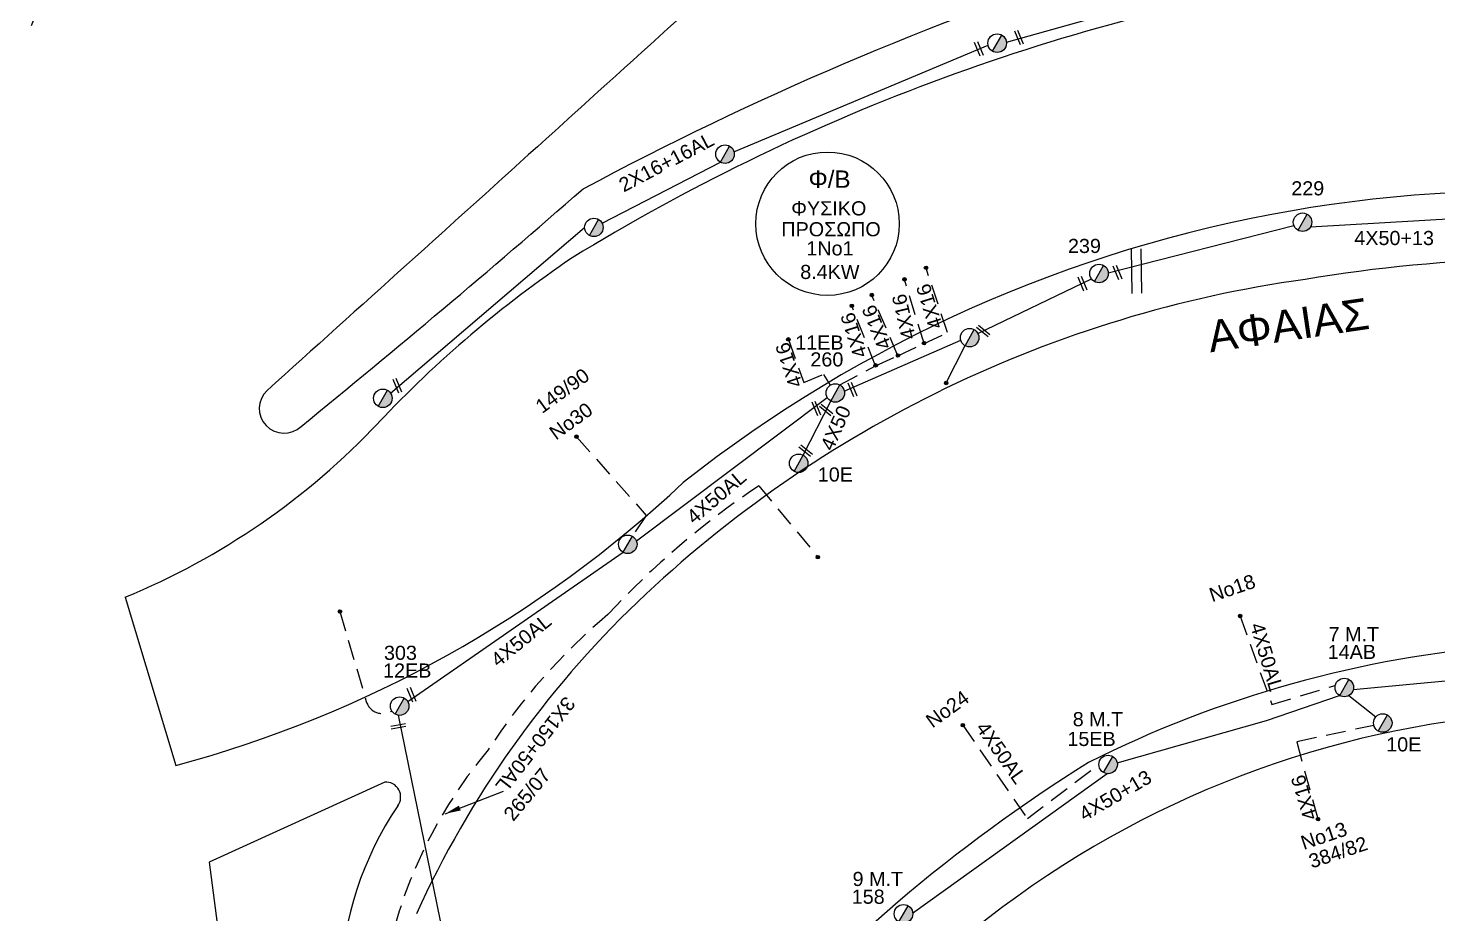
# Model space of a CAD drawing. Header units: millimetres. Extents: x 875 to 3140, y 727 to 1775.
# Drawn here: x 1389.2 to 1568.6, y 1422.9 to 1535.7 of the extents above; entities that cross this region are included whole.
import ezdxf
from ezdxf.enums import TextEntityAlignment as Align

# ---------------------------------------------------------------- set-up
doc = ezdxf.new("R2010")
doc.units = ezdxf.units.MM
doc.linetypes.add('DASHED', pattern=[19.05, 12.7, -6.35])
for name, color, linetype in [('Γέφυρες Εναερίου Δικτύου', 7, 'Continuous'), ('Γυμνά εναέρια ΧΤ (3Φ)   4x50AL', 7, 'Continuous'), ('Γυμνά εναέρια ΧΤ και ΦΟΠ (1Φ)   2x16+16AL', 7, 'Continuous'), ('Γυμνά εναέρια ΧΤ και ΦΟΠ (3Φ)   4x50+16AL', 7, 'Continuous'), ('Εναέρια παροχή ΧΤ 4x16', 7, 'SYN_LINE'), ('Επιγραφές - Σχήματα', 7, 'Continuous'), ('Καλώδια ΧΤ   3x150+50AL', 7, 'DASHED'), ('Καλώδια ΧΤ   3x150+50CU', 7, 'DASHED'), ('Καλώδια ΧΤ   4x50+13', 7, 'Continuous'), ('Μηχανική τομή', 7, 'Continuous'), ('Στύλος ΦΜ', 7, 'Continuous'), ('Στύλος ΦΜ @ 1', 7, 'Continuous'), ('Συνδέσεις', 7, 'Continuous'), ('Τομή', 7, 'Continuous'), ('Υπόβαθρο ΔΕΗ', 7, 'Continuous')]:
    doc.layers.add(name, color=color, linetype=linetype)
doc.styles.add('ar', font='arial.ttf')
doc.styles.get("Standard").update_dxf_attribs({"font": 'arial.ttf'})
doc.linetypes.add('SYN_LINE', pattern='A,0.5,-0.0001,["/\\/\\/\\/",Standard,S=0.1,R=0,X=0,Y=-0.05],-0.25', length=0.7501)
doc.dimstyles.new('ISO-25', dxfattribs={"dimtxt": 2.5, "dimasz": 2.5, "dimexe": 1.25, "dimexo": 0.625, "dimtad": 1, "dimtxsty": 'Standard', "dimcen": 2.5, "dimadec": 0, "dimazin": 0, "dimtfac": 1, "dimtmove": 0, "dimatfit": 3, "dimfxl": 1, "dimarcsym": 0})

# ---------------------------------------------------------------- blocks, each defined once
blk = doc.blocks.new('ΥΠΑΡΧΩΝ ΤΣΙΜΕΝΤΕΝΙΟΣ ΣΤΥΛΟΣ')
at = {"layer": 'Στύλος ΦΜ'}
blk.add_hatch(color=256, dxfattribs=at).paths.add_polyline_path([(-1.29, -2.28, 0.574793), (2.62, 0, 0.268822), (1.3, 2.27)])
blk.add_line((-1.29, -2.28), (1.3, 2.27), dxfattribs=at)
blk.add_circle((0, 0), 2.62, dxfattribs=at)
at = {"layer": 'Στύλος ΦΜ', "flags": 4}
for tag, p in [('ΑΡΙΘΜΟΣ', (-4.68, 8.05)), ('ΤΥΠΟΣ', (-4.91, 3.03))]:
    blk.add_attdef(tag, p, '', height=4, dxfattribs=at)
blk = doc.blocks.new('ΤΟΜΗ')
at = {"layer": 'Τομή', "ltscale": 40}
for p, q in [((-5.68, 0), (5.68, 0)), ((5.68, -2.33), (-5.68, -2.33))]:
    blk.add_line(p, q, dxfattribs=at)
blk = doc.blocks.new('_ΣΥΝΔΕΣΗ')
at = {"layer": 'Συνδέσεις', "linetype": 'SYN_LINE', "ltscale": 40}
blk.add_hatch(color=256, dxfattribs=at).paths.add_polyline_path([(0.5, -0.01, 1), (-0.5, -0.01, 1)])
at = {"layer": 'Συνδέσεις'}
blk.add_circle((0, -0.01), 0.5, dxfattribs=at)
blk = doc.blocks.new('ΜΗΧΑΝΙΚΗ ΤΟΜΗ')
at = {"layer": 'Μηχανική τομή', "ltscale": 40}
for p, q in [((-1.89, 0.78), (1.89, 0.78)), ((1.89, 0), (-1.89, 0))]:
    blk.add_line(p, q, dxfattribs=at)

msp = doc.modelspace()

# ---------------------------------------------------------------- linework, layer by layer
at = {"layer": 'Γέφυρες Εναερίου Δικτύου', "color": 1, "linetype": 'DASHED'}
msp.add_lwpolyline([(1528.77, 751.44), (1503.27, 813.82), (1437.9, 965.53), (1398.35, 1131.15), (1371.73, 1320.22), (1372.38, 1496.64), (1382.55, 1518.36), (1430.78, 1639.44), (1474.83, 1755)], dxfattribs=at)
at = {"layer": 'Γέφυρες Εναερίου Δικτύου', "color": 6, "linetype": 'DASHED', "ltscale": 0.2}
msp.add_lwpolyline([(1459, 1483.69), (1467.88, 1473.68), (1466.1, 1471.02)], dxfattribs=at)
msp.add_lwpolyline([(1428.87, 1461.43), (1432.23, 1449.99, 0.50053), (1435.47, 1448.78, -0.293326)], format="xyb", dxfattribs=at)
at = {"layer": 'Γυμνά εναέρια ΧΤ (3Φ)   4x50AL', "color": 6}
for points in [[(1510.1, 1496.84), (1524.56, 1503.8)], [(1493.09, 1489.5), (1507.91, 1495.99)], [(1466.62, 1470.42), (1490.9, 1488.71)], [(1487.86, 1481.33), (1491.36, 1488.24)], [(1437.51, 1449.97), (1464.94, 1468.98)]]:
    msp.add_lwpolyline(points, dxfattribs=at)
at = {"layer": 'Γυμνά εναέρια ΧΤ (3Φ)   4x50AL', "color": 27, "linetype": 'DASHED', "ltscale": 0.2}
for points in [[(1543.48, 1460.86), (1547.51, 1449.6), (1555.59, 1452.02)], [(1508.18, 1446.96), (1516.39, 1435.06), (1525.5, 1441.99)]]:
    msp.add_lwpolyline(points, dxfattribs=at)
at = {"layer": 'Γυμνά εναέρια ΧΤ και ΦΟΠ (1Φ)   2x16+16AL', "color": 27}
for points in [[(1513.72, 1533.96), (1546.08, 1543.03)], [(1479.04, 1519.98), (1511.4, 1533.56)], [(1462.26, 1510.88), (1477.32, 1518.66)], [(1435.3, 1489.26), (1460.03, 1510.33)]]:
    msp.add_lwpolyline(points, dxfattribs=at)
at = {"layer": 'Γυμνά εναέρια ΧΤ και ΦΟΠ (3Φ)   4x50+16AL', "color": 6}
msp.add_lwpolyline([(1449.07, 1385.87), (1436.35, 1448.22)], dxfattribs=at)
at = {"layer": 'Εναέρια παροχή ΧΤ 4x16', "color": 6, "linetype": 'DASHED', "ltscale": 0.2}
for points in [[(1506.23, 1496.95), (1503.49, 1505.17)], [(1503.25, 1495.58), (1500.75, 1503.71)], [(1497.08, 1492.74), (1494.05, 1500.33)], [(1499.92, 1494.01), (1496.59, 1501.7)], [(1485.97, 1496.06), (1487.93, 1490.59), (1490.42, 1491.62), (1491.29, 1490.25)]]:
    msp.add_lwpolyline(points, dxfattribs=at)
at = {"layer": 'Εναέρια παροχή ΧΤ 4x16', "color": 6, "ltscale": 5}
msp.add_lwpolyline([(1508.45, 1495.29), (1505.97, 1490.43)], dxfattribs=at)
at = {"layer": 'Εναέρια παροχή ΧΤ 4x16', "color": 27, "linetype": 'DASHED', "ltscale": 0.2}
msp.add_lwpolyline([(1553.4, 1434.99), (1550.7, 1444.9), (1560.49, 1446.98)], dxfattribs=at)
at = {"layer": 'Επιγραφές - Σχήματα', "color": 202}
msp.add_circle((1490.95, 1510.82), 9.13, dxfattribs=at)
at = {"layer": 'Επιγραφές - Σχήματα', "ltscale": 20}
msp.add_arc((1540.75, 1384.8), 146.9, 124.0765, 136.7245, dxfattribs=at)
at = {"layer": 'Καλώδια ΧΤ   3x150+50AL', "color": 173, "ltscale": 0.2}
msp.add_lwpolyline([(1444.13, 1393.92, -0.339243), (1434.09, 1412.79, -0.143507), (1447.75, 1443.81, -0.074015), (1463, 1461.06, -0.058716), (1482.21, 1477.44), (1489.72, 1468.36)], format="xyb", dxfattribs=at)
at = {"layer": 'Καλώδια ΧΤ   3x150+50CU', "color": 6, "ltscale": 0.2}
msp.add_lwpolyline([(1492.52, 1490.29), (1497.08, 1492.74), (1499.92, 1494.01), (1503.25, 1495.58), (1506.23, 1496.95)], dxfattribs=at)
at = {"layer": 'Καλώδια ΧΤ   4x50+13', "color": 1}
for points in [[(1552.45, 1510.42), (1580.13, 1512.02)], [(1526.7, 1504.56), (1550.33, 1510.61)]]:
    msp.add_lwpolyline(points, dxfattribs=at)
at = {"layer": 'Καλώδια ΧΤ   4x50+13', "color": 27}
for points in [[(1557.89, 1451.52), (1583.6, 1453.94)], [(1527.83, 1442.16), (1546.83, 1447.55), (1556.15, 1450.74)], [(1557.3, 1450.73), (1560.75, 1448.01)], [(1501.79, 1423.03), (1526.55, 1440.79)]]:
    msp.add_lwpolyline(points, dxfattribs=at)
at = {"layer": 'Υπόβαθρο ΔΕΗ'}
msp.add_lwpolyline([(1691.79, 1449.04), (1719.36, 1500.89, 0.240284), (1718.79, 1505.27), (1703.62, 1515.38), (1666.96, 1539.94, 0.026052), (1620.62, 1564.91, 0.030155), (1560.68, 1587.33, 0.003325), (1490.53, 1553.77, -0.001705), (1419.59, 1489.59, 1), (1423.93, 1485.01, 0.008744), (1459.82, 1515.25, -0.044165), (1527.6, 1544.18, -0.068774), (1568.68, 1551.56, -0.080219), (1624.59, 1548.25, -0.053266), (1671.11, 1532.97, -0.169949), (1682.73, 1519.42, -0.007821), (1672.58, 1496.65, 0.310652), (1673.3, 1492.79, -0.010079), (1683.81, 1486.51, 0.653392), (1687.92, 1488.38, 0.000552), (1703.62, 1515.38, -0.593573)], format="xyb", dxfattribs=at)
for points in [[(1401.53, 1463.27), (1407.97, 1441.83)], [(1434.57, 1439.72), (1412.24, 1429.5), (1431.59, 1281.01)]]:
    msp.add_lwpolyline(points, dxfattribs=at)
for centre, radius, start, end in [((1583.85, 1343.67), 200.62, 62.9548, 98.7498), ((1596.66, 1281.45), 264.08, 99.4419, 121.5582), ((1579.56, 1342.38), 172.62, 71.5002, 128.2975), ((1583.9, 1311.47), 194.93, 67.0925, 99.4912), ((1573.05, 1351.22), 153.99, 97.95, 133.6532), ((1366.09, 1549.26), 93.01, 292.3971, 316.7245), ((1368.42, 1588.68), 152.09, 285.0712, 313.2221), ((1556.71, 1369.01), 129.84, 133.8532, 155.4569), ((1588.65, 1314.06), 143.45, 94.4466, 116.7111), ((1588.18, 1323.74), 125, 74.6785, 143.0032), ((1631.23, 1270.56), 202.29, 121.9529, 138.9693), ((1434.69, 1437.81), 1.92, 323.6219, 93.6011), ((1472.28, 1412.46), 43.43, 146.1099, 208.2047)]:
    msp.add_arc(centre, radius, start, end, dxfattribs=at)

# ---------------------------------------------------------------- block references
at = {"layer": 'Μηχανική τομή'}
for p, xscale, yscale, zscale, rotation in [((1515.15, 1534.46), 0.5000000000000282, 0.5000000000000282, 0.5000000000000282, 292.5055228717872), ((1510.03, 1533.02), 0.5000000000000282, 0.5000000000000282, 0.5000000000000282, 292.5055228717872), ((1523.24, 1503.12), 0.5000000000000282, 0.5000000000000282, 0.5000000000000282, 292.5055228717872), ((1527.69, 1504.54), 0.5000000000000282, 0.5000000000000282, 0.5000000000000282, 292.5055228717872), ((1510.65, 1497), 0.499999999999991, 0.499999999999991, 0.499999999999991, 321.2075710940374), ((1436, 1490.13), 0.5000000000000282, 0.5000000000000282, 0.5000000000000282, 292.5055228717872), ((1493.96, 1489.63), 0.5000000000000282, 0.5000000000000282, 0.5000000000000282, 292.5055228717872), ((1489.35, 1487.21), 0.5000000000000282, 0.5000000000000282, 0.5000000000000282, 292.5055228717872), ((1490.65, 1486.94), 0.499999999999991, 0.499999999999991, 0.499999999999991, 321.2075710940374), ((1488.04, 1481.78), 0.499999999999991, 0.499999999999991, 0.499999999999991, 321.2075710940374), ((1437.81, 1450.76), 0.5000000000000282, 0.5000000000000282, 0.5000000000000282, 292.5055228717872), ((1436.34, 1446.61), 0.4999999999999006, 0.4999999999999006, 0.4999999999999006, 9.974796776363897)]:
    msp.add_blockref('ΜΗΧΑΝΙΚΗ ΤΟΜΗ', p, dxfattribs=dict(at, xscale=xscale, yscale=yscale, zscale=zscale, rotation=rotation))
at = {"layer": 'Στύλος ΦΜ @ 1', "ltscale": 40, "xscale": 0.4499999999998181, "yscale": 0.4499999999998181, "zscale": 0.4499999999998181}
for p in [(1512.55, 1533.81), (1477.9, 1519.68), (1461.21, 1510.35), (1509.04, 1496.31), (1434.34, 1488.59), (1465.52, 1470)]:
    msp.add_blockref('ΥΠΑΡΧΩΝ ΤΣΙΜΕΝΤΕΝΙΟΣ ΣΤΥΛΟΣ', p, dxfattribs=at)
at = {"layer": 'Στύλος ΦΜ @ 1', "ltscale": 40}
ref = msp.add_blockref('ΥΠΑΡΧΩΝ ΤΣΙΜΕΝΤΕΝΙΟΣ ΣΤΥΛΟΣ', (1551.43, 1511.01), dxfattribs=dict(at, xscale=0.4499999999998181, yscale=0.4499999999998181, zscale=0.4499999999998181))
ref.add_attrib('ΤΥΠΟΣ', '229', (1549.99, 1514.43), dxfattribs={"layer": 'Στύλος ΦΜ', "height": 1.8, "flags": 4})
ref = msp.add_blockref('ΥΠΑΡΧΩΝ ΤΣΙΜΕΝΤΕΝΙΟΣ ΣΤΥΛΟΣ', (1525.52, 1504.48), dxfattribs=dict(at, xscale=0.4499999999998181, yscale=0.4499999999998181, zscale=0.4499999999998181))
ref.add_attrib('ΤΥΠΟΣ', '239', (1521.56, 1507.09), dxfattribs={"layer": 'Στύλος ΦΜ', "height": 1.8, "flags": 4})
ref = msp.add_blockref('ΥΠΑΡΧΩΝ ΤΣΙΜΕΝΤΕΝΙΟΣ ΣΤΥΛΟΣ', (1491.94, 1489.27), dxfattribs=dict(at, xscale=0.4499999999998181, yscale=0.4499999999998181, zscale=0.4499999999998181))
ref.add_attrib('ΤΥΠΟΣ', '260', (1488.77, 1492.64), dxfattribs={"layer": 'Στύλος ΦΜ', "height": 1.8, "flags": 4})
ref.add_attrib('ΑΡΙΘΜΟΣ', '11EB', (1486.84, 1494.79), dxfattribs={"layer": 'Στύλος ΦΜ', "height": 1.8, "flags": 4})
ref = msp.add_blockref('ΥΠΑΡΧΩΝ ΤΣΙΜΕΝΤΕΝΙΟΣ ΣΤΥΛΟΣ', (1487.28, 1480.31), dxfattribs=dict(at, xscale=0.4499999999998181, yscale=0.4499999999998181, zscale=0.4499999999998181))
ref.add_attrib('ΤΥΠΟΣ', '10E', (1489.71, 1477.99), dxfattribs={"layer": 'Στύλος ΦΜ', "height": 1.8, "flags": 4})
ref = msp.add_blockref('ΥΠΑΡΧΩΝ ΤΣΙΜΕΝΤΕΝΙΟΣ ΣΤΥΛΟΣ', (1556.74, 1451.76), dxfattribs=dict(at, xscale=0.4499999999998181, yscale=0.4499999999998181, zscale=0.4499999999998181))
ref.add_attrib('ΤΥΠΟΣ', '14AB', (1554.63, 1455.39), dxfattribs={"layer": 'Στύλος ΦΜ', "height": 1.8, "flags": 4})
ref.add_attrib('ΑΡΙΘΜΟΣ', '7 M.T', (1554.74, 1457.65), dxfattribs={"layer": 'Στύλος ΦΜ', "height": 1.8, "flags": 4})
ref = msp.add_blockref('ΥΠΑΡΧΩΝ ΤΣΙΜΕΝΤΕΝΙΟΣ ΣΤΥΛΟΣ', (1436.48, 1449.39), dxfattribs=dict(at, xscale=0.4499999999998181, yscale=0.4499999999998181, zscale=0.4499999999998181))
ref.add_attrib('ΤΥΠΟΣ', '12EB', (1434.37, 1453.02), dxfattribs={"layer": 'Στύλος ΦΜ', "height": 1.8, "flags": 4})
ref.add_attrib('ΑΡΙΘΜΟΣ', '303', (1434.48, 1455.28), dxfattribs={"layer": 'Στύλος ΦΜ', "height": 1.8, "flags": 4})
ref = msp.add_blockref('ΥΠΑΡΧΩΝ ΤΣΙΜΕΝΤΕΝΙΟΣ ΣΤΥΛΟΣ', (1526.67, 1441.96), dxfattribs=dict(at, xscale=0.4499999999998181, yscale=0.4499999999998181, zscale=0.4499999999998181))
ref.add_attrib('ΤΥΠΟΣ', '15EB', (1521.49, 1444.31), dxfattribs={"layer": 'Στύλος ΦΜ', "height": 1.8, "flags": 4})
ref.add_attrib('ΑΡΙΘΜΟΣ', '8 M.T', (1522.17, 1446.83), dxfattribs={"layer": 'Στύλος ΦΜ', "height": 1.8, "flags": 4})
ref = msp.add_blockref('ΥΠΑΡΧΩΝ ΤΣΙΜΕΝΤΕΝΙΟΣ ΣΤΥΛΟΣ', (1561.64, 1447.24), dxfattribs=dict(at, xscale=0.4499999999998181, yscale=0.4499999999998181, zscale=0.4499999999998181))
ref.add_attrib('ΤΥΠΟΣ', '10E', (1562.08, 1443.62), dxfattribs={"layer": 'Στύλος ΦΜ', "height": 1.8, "flags": 4})
ref = msp.add_blockref('ΥΠΑΡΧΩΝ ΤΣΙΜΕΝΤΕΝΙΟΣ ΣΤΥΛΟΣ', (1500.62, 1422.94), dxfattribs=dict(at, xscale=0.4499999999998181, yscale=0.4499999999998181, zscale=0.4499999999998181))
ref.add_attrib('ΤΥΠΟΣ', '158', (1494.03, 1424.22), dxfattribs={"layer": 'Στύλος ΦΜ', "height": 1.8, "flags": 4})
ref.add_attrib('ΑΡΙΘΜΟΣ', '9 M.T', (1494.14, 1426.48), dxfattribs={"layer": 'Στύλος ΦΜ', "height": 1.8, "flags": 4})
at = {"layer": 'Συνδέσεις', "xscale": 0.4500000000000455, "yscale": 0.4500000000000455, "zscale": 0.4500000000000455}
for p in [(1500.75, 1503.74), (1503.49, 1505.21), (1494.04, 1500.37), (1496.59, 1501.74), (1485.97, 1496.1), (1503.24, 1495.61), (1499.92, 1494.05), (1497.08, 1492.78), (1506.05, 1490.54), (1459, 1483.7), (1489.72, 1468.37), (1428.88, 1461.44), (1543.48, 1460.87), (1508.18, 1446.96), (1553.4, 1435)]:
    msp.add_blockref('_ΣΥΝΔΕΣΗ', p, dxfattribs=at)
at = {"layer": 'Τομή', "xscale": 0.4999999999999648, "yscale": 0.4999999999999648, "zscale": 0.4999999999999648, "rotation": 90.93792999929636}
msp.add_blockref('ΤΟΜΗ', (1529.71, 1504.78), dxfattribs=at)

# ---------------------------------------------------------------- texts
at = {"layer": 'Γυμνά εναέρια ΧΤ (3Φ)   4x50AL', "ltscale": 20}
for rotation, p in [(40.5146, (1476.79, 1476.05)), (38.9517, (1451.93, 1457.78)), (286.6343, (1546.87, 1455.66)), (305.3636, (1513.08, 1443.46))]:
    msp.add_text('4X50AL', height=1.8, rotation=rotation, dxfattribs=at).set_placement(p, align=Align.MIDDLE)
at = {"layer": 'Γυμνά εναέρια ΧΤ και ΦΟΠ (1Φ)   2x16+16AL', "ltscale": 20}
msp.add_text('2X16+16AL', height=1.8, rotation=27.7538, dxfattribs=at).set_placement((1470.43, 1518.66), align=Align.MIDDLE)
at = {"layer": 'Εναέρια παροχή ΧΤ 4x16', "ltscale": 20}
for rotation, p in [(107.2555, (1503.92, 1500.27)), (112.1268, (1497.2, 1497.61)), (103.1202, (1500.66, 1498.96)), (107.6068, (1494.3, 1496.61)), (108.4499, (1486.04, 1492.81)), (106.9894, (1551.62, 1437.73))]:
    msp.add_text('4X16', height=1.8, rotation=rotation, dxfattribs=at).set_placement(p, align=Align.MIDDLE)
at = {"layer": 'Επιγραφές - Σχήματα', "color": 1, "style": 'ar'}
for s, height, p in [('Φ/Β', 2.2, (1491.21, 1516.54)), ('ΦΥΣΙΚΟ ', 1.8, (1491.46, 1512.78)), ('1No1', 1.8, (1491.26, 1507.67)), ('8.4KW', 1.8, (1491.25, 1504.68))]:
    msp.add_text(s, height=height, dxfattribs=at).set_placement(p, align=Align.MIDDLE)
at = {"layer": 'Επιγραφές - Σχήματα', "color": 1, "insert": (1485.07, 1511.02), "char_height": 1.8, "width": 12.958, "attachment_point": 1}
msp.add_mtext('ΠΡΟΣΩΠΟ', dxfattribs=at)
at = {"layer": 'Επιγραφές - Σχήματα', "ltscale": 20, "attachment_point": 1, "style": 'ar'}
for s, insert, char_height, width, rotation in [('ΑΦΑΙΑΣ', (1539.1, 1498.39), 4, 19.3816, 8.4266), ('149/90', (1453.55, 1488.03), 1.8, 19.3816, 35.9544), ('Νο30', (1455.32, 1484.65), 1.8, 19.3816, 35.9544), ('4Χ50', (1489.97, 1482.5), 1.8, 6.8881, 66.0337), ('Νο18', (1539.34, 1464.32), 1.8, 19.3816, 18.6755), ('Νο24', (1503.25, 1447.98), 1.8, 19.3816, 35.9544), ('265/07', (1449.55, 1435.76), 1.8, 19.3816, 50.4865), ('Νο13', (1551, 1432.77), 1.8, 19.3816, 18.6755), ('384/82', (1552.02, 1430.4), 1.8, 19.3816, 18.6755)]:
    msp.add_mtext(s, dxfattribs=dict(at, insert=insert, char_height=char_height, width=width, rotation=rotation))
at = {"layer": 'Καλώδια ΧΤ   3x150+50AL', "ltscale": 0.2}
msp.add_text('3X150+50AL', height=1.8, rotation=231.9486, dxfattribs=at).set_placement((1453.77, 1444.47), align=Align.MIDDLE)
at = {"layer": 'Καλώδια ΧΤ   4x50+13', "ltscale": 20}
msp.add_text('4X50+13', height=1.8, dxfattribs=at).set_placement((1563.09, 1509), align=Align.MIDDLE)
msp.add_text('4X50+13', height=1.8, rotation=30.3481, dxfattribs=at).set_placement((1527.58, 1438.02), align=Align.MIDDLE)

# ---------------------------------------------------------------- leaders
at = {"layer": 'Επιγραφές - Σχήματα', "ltscale": 40}
msp.add_leader([(1442.27, 1435.68), (1449.68, 1438.58)], dimstyle='ISO-25', override={"dimasz": 2, "dimtad": 0}, dxfattribs=at)

doc.saveas('drawing.dxf')
